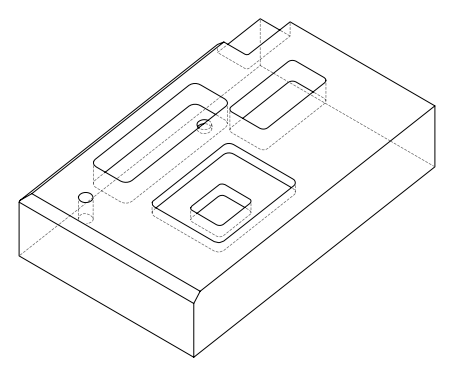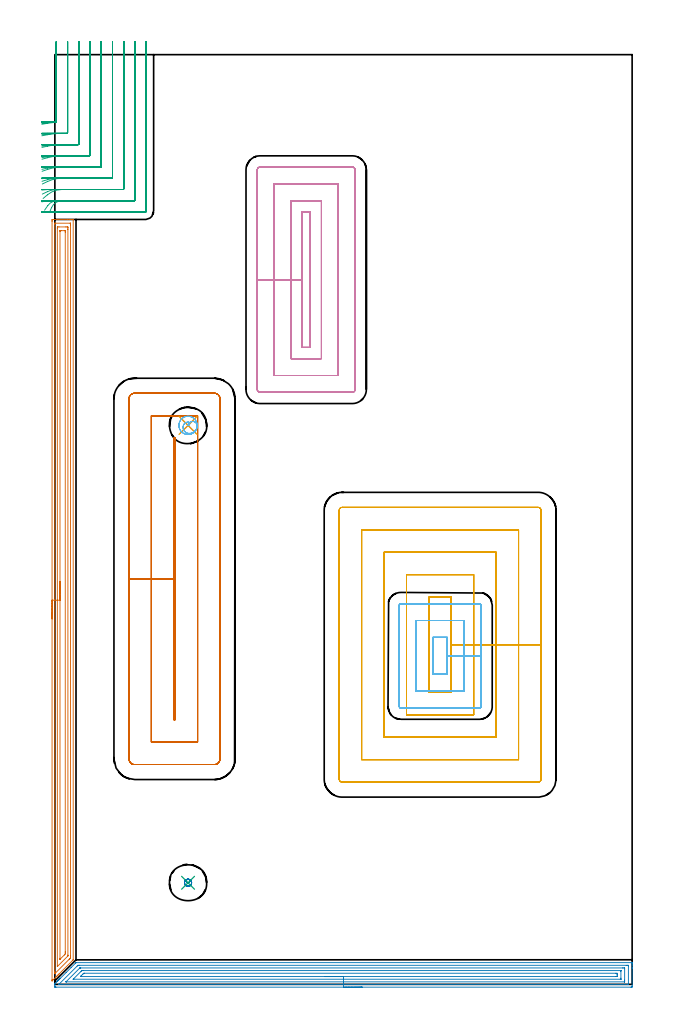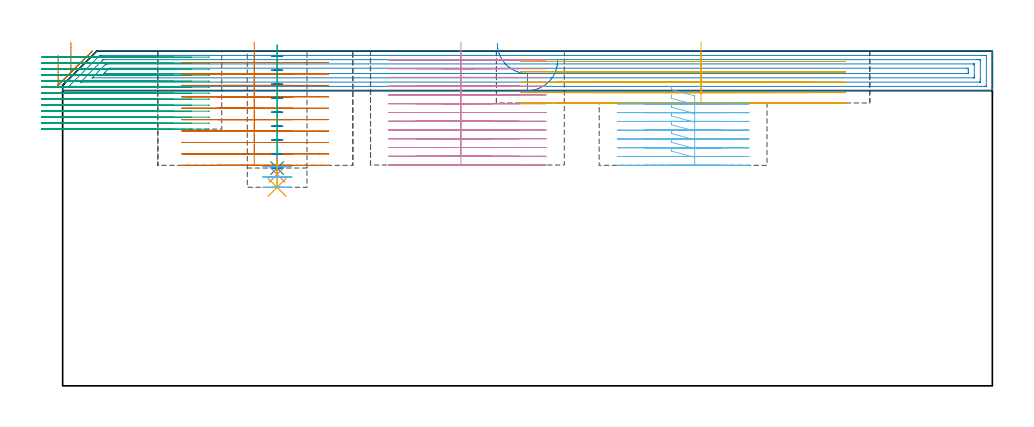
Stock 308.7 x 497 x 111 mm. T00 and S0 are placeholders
(PLAN: 12 operations, 9 tool changes, 129.6 min)
(1 AREA_MILL | FG_CHAMFER_SURFACE | UGT0205_001 | 13.14 min | 26513 mm3)
(2 AREA_MILL_1 | FG_CHAMFER_SURFACE_1 | UGT0205_001 | 12.41 min | 25873 mm3)
(3 MILL_CORNER_NOTCH_RECTANGULAR | CORNER_NOTCH_RECTANGULAR | NXT0201_009 | Follow Part, ap 2, ae 75% | 25.92 min | 119975 mm3)
(4 MILL_RECTANGULAR_POCKET | POCKET_RECTANGULAR_STRAIGHT | NXT0201_011 | Follow Part, ap 3, ae 75% | 27.13 min | 320114 mm3)
(5 MILL_RECTANGULAR_POCKET_1 | POCKET_RECTANGULAR_STRAIGHT_1 | NXT0201_012 | Follow Part, ap 4, ae 75% | 16.87 min | 345838 mm3)
(6 MILL_RECTANGULAR_POCKET_2 | POCKET_RECTANGULAR_STRAIGHT_2 | NXT0201_011 | Follow Part, ap 3, ae 75% | 7.14 min | 77352 mm3)
(7 MILL_RECTANGULAR_POCKET_3 | POCKET_RECTANGULAR_STRAIGHT_3 | NXT0201_012 | Follow Part, ap 4, ae 75% | 25.39 min | 522211 mm3)
(8 MILL_BLIND_HOLE_FROM_SOLID_MATERIAL | STEP1POCKET | NXT0201_012 | Spiral | 0.65 min | 11923 mm3)
(9 BORE_BLIND_HOLE | STEP1POCKET | UGT0332_076 | 0.16 min | 0 mm3)
(10 SPOT_DRILL | STEP1POCKET_1 | NXT0321_9005460120000 | 0.06 min | 170 mm3)
(11 DRILL_BLIND_HOLE_INTO_CENTER | STEP1POCKET_1 | NXT0301_128 | 0.05 min | 530 mm3)
(12 MILL_ROUGH_BLIND_HOLE_CONTOUR | STEP1POCKET_1 | NXT0201_013 | Spiral | 0.69 min | 1593 mm3)
(TOOL UGT0205_001 | Chamfer Mill 20 x 3 x 45 deg. | D20 FL50 Z2)
(TOOL NXT0201_009 | ENDMILL 8mm [2P460-0800-NA 1630] | D8 FL26 Z6)
(TOOL NXT0201_011 | ENDMILL 12mm [2P460-1200-NA 1630] | D12 FL38 Z6)
(TOOL NXT0201_012 | ENDMILL 16mm [2P460-1600-NA 1630] | D16 FL38 Z6)
(TOOL UGT0332_076 | 19.75 mm Rough Boring Bar | D19.75)
(TOOL NXT0321_9005460120000 | NC Spot Drill, 142deg, 12mm, Carbide, Uncoated | D12 PA142 FL30 Z2)
(TOOL NXT0301_128 | Carbide Drill 12mm [861.1-1200-036A1-GP GC34] | D12 PA150 FL37.4 Z2)
(TOOL NXT0201_013 | ENDMILL 10mm | D10 FL30 Z4)
(OP 1 AREA_MILL)
G17 G21 G94 G90
T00 M6
G54
G17 G0 G90 X-1.5 Y195.35 S1061 M3
G43 Z121.1 H0
Z109.8
G94 G1 Y195.388 Z108.928 F250.
Y195.502 Z108.064
Y195.691 Z107.212
Y195.953 Z106.38
Y196.287 Z105.574
Y196.69 Z104.8
Y197.158 Z104.064
Y197.69 Z103.372
Y198.279 Z102.729
Y198.922 Z102.14
Y199.614 Z101.608
Y200.35 Z101.14
Y201.124 Z100.737
Y201.93 Z100.403
Y202.762 Z100.141
Y203.614 Z99.952
Y204.478 Z99.838
Y205.35 Z99.8
Y407.776
X-1.499 Y408.274 Z99.801
X-1.496 Y408.665 Z99.802
X-1.493 Y408.89 Z99.805
X-1.112 Y408.894 Z100.186
X-0.497 Y408.9 Z100.8
X6.781 Z108.075
X8.183 Z109.479
X8.535 Z109.83
X9.238 Z110.538
X9.489 Z110.788
X9.647 Y408.897 Z110.939
X9.798 Y408.89 Z111.089
X9.8 Y408.721 Z111.1
Y13.152
X9.802 Y13.112 Z111.098
X9.768 Y13.07 Z111.065
X9.445 Y12.745 Z110.745
X2.531 Y5.83 Z103.828
X2.396 Y5.694 Z103.692
X2.256 Y5.555 Z103.554
X2.1 Y5.399 Z103.398
X1.958 Y5.255 Z103.253
X1.809 Y5.108 Z103.107
X1.67 Y4.969 Z102.968
X1.519 Y4.817 Z102.814
X1.362 Y4.661 Z102.66
X1.24 Y4.539 Z102.538
X1.081 Y4.378 Z102.375
X0.915 Y4.214 Z102.213
X0.642 Y3.941 Z101.94
X0.469 Y3.767 Z101.765
X-0.101 Y3.199 Z101.199
X-0.819 Y2.48 Z100.48
X-1.493 Y1.808 Z99.807
X-1.495 Y1.812 Z99.805
X-1.498 Y1.979 Z99.802
X-1.5 Y2.477 Z99.8
Y205.35
X-0.086 Z101.214
X-0.085 Y406.333 Z101.215
X-0.084 Y406.486 Z101.216
X-0.079 Y406.856 Z101.221
X-0.074 Y406.89 Z101.226
X-0.008 Y406.894 Z101.292
X0.101 Y406.898 Z101.401
X0.236 Y406.9 Z101.536
X8.129 Y406.899 Z109.429
X8.317 Y406.896 Z109.617
X8.35 Y406.893 Z109.65
X8.379 Y406.887 Z109.679
X8.38 Y406.844 Z109.68
X8.384 Y406.639 Z109.684
X8.385 Y406.486 Z109.685
X8.386 Y405.744 Z109.686
X8.385 Y15.094 Z109.685
Y14.941
X8.379 Y14.206 Z109.679
X8.371 Y14.133 Z109.671
X8.293 Y14.047 Z109.593
X7.974 Y13.725 Z109.274
X7.658 Y13.407 Z108.958
X0.252 Y6.002 Z101.552
X0.091 Y5.843 Z101.391
X0.003 Y5.759 Z101.303
X-0.07 Y5.691 Z101.23
X-0.079 Y5.843 Z101.221
X-0.082 Y6.002 Z101.218
X-0.085 Y6.477 Z101.215
X-0.086 Y6.744 Z101.214
Y205.35
X1.328 Z102.628
X1.329 Y403.998 Z102.629
X1.334 Y404.698 Z102.634
X1.335 Y404.885 Z102.635
X1.519 Y404.89 Z102.819
X2.199 Y404.899 Z103.499
X5.904 Y404.9 Z107.204
X6.585 Y404.897 Z107.885
X6.781 Y404.891 Z108.081
X6.965 Y404.883 Z108.265
X6.968 Y404.698 Z108.268
X6.97 Y404.505 Z108.27
X6.971 Y403.804 Z108.271
Y403.61
Y15.641
Y15.447
X6.968 Y15.317 Z108.268
X6.965 Y15.215 Z108.265
X6.959 Y15.17 Z108.259
X6.762 Y14.961 Z108.062
X1.449 Y9.649 Z102.749
X1.377 Y9.578 Z102.677
X1.355 Y9.564 Z102.655
X1.335 Y9.552 Z102.635
X1.332 Y9.578 Z102.632
X1.33 Y9.61 Z102.63
X1.329 Y9.772 Z102.629
X1.328 Y205.35 Z102.628
X2.743 Z104.043
Y402.556
X2.745 Y402.737 Z104.045
X2.749 Y402.88 Z104.049
X2.751 Y402.891 Z104.051
X2.759 Y402.894 Z104.059
X2.785 Y402.898 Z104.085
X2.84 Y402.899 Z104.14
X3.273 Y402.9 Z104.573
X5.037 Z106.337
X5.459 Y402.89 Z106.759
X5.551 Y402.883 Z106.851
X5.554 Y402.819 Z106.854
X5.555 Y402.753 Z106.855
X5.557 Y402.37 Z106.857
Y402.016
Y17.623
X5.555 Y17.085 Z106.855
X5.551 Y16.729 Z106.851
X5.543 Y16.203 Z106.843
X5.186 Y15.835 Z106.486
X5.106 Y15.755 Z106.406
X2.892 Y13.542 Z104.192
X2.822 Y13.474 Z104.122
X2.778 Y13.434 Z104.078
X2.753 Y13.412 Z104.053
X2.75 Y13.447 Z104.05
X2.746 Y13.535 Z104.046
X2.744 Y13.693 Z104.044
X2.743 Y205.35 Z104.043
Y206.222 Z104.081
Y207.086 Z104.195
Y207.938 Z104.383
Y208.77 Z104.646
Y209.576 Z104.98
Y210.35 Z105.382
Y211.086 Z105.851
Y211.778 Z106.382
Y212.421 Z106.972
Y213.01 Z107.615
Y213.542 Z108.307
Y214.01 Z109.043
Y214.413 Z109.816
Y214.747 Z110.622
Y215.009 Z111.454
Y215.198 Z112.306
Y215.312 Z113.171
Y215.35 Z114.043
G0 Z121.1
M5
M2
(OP 2 AREA_MILL_1)
G17 G21 G94 G90
T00 M6
G54
G17 G0 G90 X164.3 Y-1.5 S1061 M3
G43 Z121.1 H0
Z108.
G94 G1 X164.262 Z107.128 F250.
X164.148 Z106.263
X163.959 Z105.412
X163.697 Z104.58
X163.363 Z103.774
X162.96 Z103.
X162.492 Z102.264
X161.96 Z101.572
X161.371 Z100.929
X160.728 Z100.34
X160.036 Z99.808
X159.3 Z99.34
X158.526 Z98.937
X157.72 Z98.603
X156.888 Z98.341
X156.036 Z98.152
X155.172 Z98.038
X154.3 Z98.
X0.62
X0.378 Y-1.499 Z98.001
X0.173 Y-1.497 Z98.003
X0.003 Y-1.491 Z98.005
X0.001 Y-1.436 Z98.061
X0. Y-1.096 Z98.399
Y-0.415 Z99.084
Y0.27 Z99.769
Y0.295 Z99.794
X0.002 Y0.303 Z99.801
X1.067 Y1.368 Z100.866
X1.235 Y1.538 Z101.032
X1.401 Y1.702 Z101.2
X1.513 Y1.814 Z101.312
X1.674 Y1.977 Z101.472
X1.833 Y2.134 Z101.631
X1.96 Y2.261 Z101.759
X2.114 Y2.416 Z101.911
X2.264 Y2.565 Z102.063
X2.407 Y2.708 Z102.206
X2.553 Y2.855 Z102.35
X2.696 Y2.997 Z102.494
X2.854 Y3.155 Z102.652
X2.992 Y3.294 Z102.79
X5.981 Y6.282 Z105.78
X8.661 Y8.962 Z108.461
X10.895 Y11.195 Z110.695
X11.273 Y11.571 Z111.069
X11.306 Y11.594 Z111.092
X11.342 Y11.6 Z111.1
X308.427
X308.59 Y11.598 Z111.089
X308.597 Y11.446 Z110.938
X308.6 Y11.287 Z110.786
Y10.999 Z110.499
Y10.318 Z109.813
Y9.1 Z108.597
Y8.562 Z108.056
Y-0.827 Z98.67
X308.596 Y-1.096 Z98.401
X308.59 Y-1.492 Z98.005
X308.387 Y-1.496 Z98.002
X307.98 Y-1.5 Z98.
X154.3
Y-0.086 Z99.414
X2.272 Y-0.085 Z99.415
X2.147 Y-0.083 Z99.417
X2.087 Y-0.079 Z99.421
X2.082 Y-0.078 Z99.422
X2.085 Y-0.073 Z99.427
X2.168 Y0.016 Z99.516
X2.258 Y0.108 Z99.608
X2.407 Y0.257 Z99.757
X11.91 Y9.76 Z109.26
X12.235 Y10.083 Z109.583
X12.32 Y10.16 Z109.66
X12.341 Y10.179 Z109.679
X12.375 Y10.181 Z109.681
X13.129 Y10.185 Z109.685
X13.264 Y10.186 Z109.686
X305.434
X306.193 Y10.185 Z109.685
X306.33 Y10.184 Z109.684
X306.551 Y10.179 Z109.679
X306.591 Y10.172 Z109.672
X306.595 Y10.142 Z109.642
X306.597 Y10.11 Z109.61
X306.6 Y9.919 Z109.419
X306.599 Y0.127 Z99.627
X306.596 Y0.02 Z99.52
X306.591 Y-0.05 Z99.45
X306.587 Y-0.079 Z99.421
X306.058 Y-0.086 Z99.414
X154.3
Y1.328 Z100.828
X6.193 Y1.329 Z100.829
X6.015 Y1.33 Z100.83
X5.981 Y1.332 Z100.832
X5.951 Y1.335 Z100.835
X5.965 Y1.357 Z100.857
X5.981 Y1.38 Z100.88
X6.06 Y1.46 Z100.96
X6.137 Y1.538 Z101.038
X13.162 Y8.562 Z108.062
X13.337 Y8.729 Z108.229
X13.369 Y8.758 Z108.258
X13.455 Y8.765 Z108.265
X13.596 Y8.768 Z108.268
X13.81 Y8.771 Z108.271
X303.513
X304.197 Y8.767 Z108.267
X304.406 Y8.764 Z108.264
X304.59 Y8.747 Z108.247
X304.595 Y8.562 Z108.062
X304.599 Y8.373 Z107.873
X304.6 Y2.226 Z101.726
X304.596 Y1.538 Z101.038
X304.593 Y1.355 Z100.855
X304.585 Y1.335 Z100.835
X304.565 Y1.333 Z100.833
X304.513 Y1.33 Z100.83
X304.406 Y1.329 Z100.829
X154.3 Y1.328 Z100.828
Y2.743 Z102.243
X10.115
X9.939 Y2.745 Z102.245
X9.83 Y2.748 Z102.248
X9.811 Y2.75 Z102.25
X9.816 Y2.759 Z102.259
X9.843 Y2.79 Z102.29
X9.882 Y2.833 Z102.333
X9.952 Y2.903 Z102.403
X14.022 Y6.973 Z106.473
X14.386 Y7.326 Z106.826
X14.429 Y7.35 Z106.85
X14.495 Y7.353 Z106.853
X14.635 Y7.355 Z106.855
X14.916 Y7.357 Z106.857
X15.248
X302.459
X302.536 Y7.356 Z106.856
X302.57 Y7.353 Z106.853
X302.586 Y7.351 Z106.851
X302.59 Y7.336 Z106.836
X302.594 Y7.235 Z106.735
X302.6 Y6.825 Z106.325
Y3.313 Z102.813
X302.597 Y2.864 Z102.364
X302.592 Y2.758 Z102.258
X302.59 Y2.75 Z102.25
X302.579 Y2.747 Z102.247
X302.542 Y2.744 Z102.244
X302.474 Y2.743 Z102.243
X302.287
X154.3
Y4.157 Z103.657
X14.022 Y4.158 Z103.658
X13.682 Y4.172 Z103.672
X13.847 Y4.344 Z103.844
X14.022 Y4.523 Z104.023
X14.916 Y5.417 Z104.917
X15.176 Y5.672 Z105.172
X15.438 Y5.928 Z105.428
X15.795 Y5.942 Z105.442
X15.809 Y5.943 Z105.443
X299.939
X300.59 Y5.928 Z105.428
X300.599 Y5.28 Z104.78
Y5.05 Z104.55
X300.596 Y4.404 Z103.904
X300.59 Y4.172 Z103.672
X299.954 Y4.157 Z103.657
X299.939
X154.3
X153.428 Z103.695
X152.564 Z103.809
X151.712 Z103.998
X150.88 Z104.26
X150.074 Z104.594
X149.3 Z104.997
X148.564 Z105.465
X147.872 Z105.996
X147.229 Z106.586
X146.64 Z107.229
X146.108 Z107.921
X145.64 Z108.657
X145.237 Z109.431
X144.903 Z110.237
X144.641 Z111.069
X144.452 Z111.92
X144.338 Z112.785
X144.3 Z113.657
G0 Z121.1
M5
M2
(OP 3 MILL_CORNER_NOTCH_RECTANGULAR)
G17 G21 G94 G90
T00 M6
G54
G17 G0 G90 X-6.96 Y459.782 S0 M3
G43 Z121.1 H1
Z109.108
G94 G1 X-4. Y460.268 F250.
G2 X0.432 Y460.784 R48. F500.
G3 X0.8 Y461.178 R0.4
G1 Y501.
Y504. F250.
G0 Z121.1
X-6.948 Y453.621
Z109.108
G1 X-4. Y454.176
G2 X3.766 Y454.9 R42. F500.
G1 X6.404
G3 X6.8 Y455.296 R0.4
G1 Y501.
Y504. F250.
G0 Z121.1
X-6.929 Y447.405
Z109.108
G1 X-4. Y448.052
G2 X3.766 Y448.9 R36. F500.
G1 X12.404
G3 X12.8 Y449.296 R0.4
G1 Y501.
Y504. F250.
G0 Z121.1
X-6.898 Y441.101
Z109.108
G1 X-4. Y441.877
G2 X3.766 Y442.9 R30. F500.
G1 X18.404
G3 X18.8 Y443.296 R0.4
G1 Y501.
Y504. F250.
G0 Z121.1
X-6.839 Y434.638
Z109.108
G1 X-4. Y435.609
G2 X3.766 Y436.9 R24. F500.
G1 X24.404
G3 X24.8 Y437.296 R0.4
G1 Y501.
Y504. F250.
G0 Z121.1
X-6.706 Y427.844
Z109.108
G1 X-4. Y429.138
G2 X3.766 Y430.9 R18. F500.
G1 X30.404
G3 X30.8 Y431.296 R0.4
G1 Y501.
Y504. F250.
G0 Z121.1
X-6.287 Y420.107
Z109.108
G1 X-4. Y422.048
G2 X3.766 Y424.9 R12. F500.
G1 X36.403
G3 X36.8 Y425.297 R0.4
G1 Y501.
Y504. F250.
G0 Z121.1
X-2.933 Y412.545
Z109.108
G1 X-1.735 Y415.296
G2 X3.766 Y418.9 R6. F500.
G1 X42.403
G3 X42.8 Y419.297 R0.4
G1 Y501.
Y504. F250.
G0 Z121.1
X0.766 Y412.9
Z109.108
G1 X3.766
X48.403 F500.
G3 X48.8 Y413.297 R0.4
G1 Y501.
Y504. F250.
G0 Z121.1
X-6.983 Y460.301
Z107.115
G1 X-4. Y460.623
G2 X0.411 Y460.894 R48. F500.
G3 X0.8 Y461.29 R0.4
G1 Y501.
Y504. F250.
G0 Z121.1
X-6.977 Y454.215
Z107.115
G1 X-4. Y454.583
G2 X1.151 Y454.9 R42. F500.
G1 X6.404
G3 X6.8 Y455.296 R0.4
G1 Y501.
Y504. F250.
G0 Z121.1
X-6.969 Y448.1
Z107.115
G1 X-4. Y448.53
G2 X1.151 Y448.9 R36. F500.
G1 X12.404
G3 X12.8 Y449.296 R0.4
G1 Y501.
Y504. F250.
G0 Z121.1
X-6.955 Y441.939
Z107.115
G1 X-4. Y442.455
G2 X1.151 Y442.9 R30. F500.
G1 X18.404
G3 X18.8 Y443.296 R0.4
G1 Y501.
Y504. F250.
G0 Z121.1
X-6.93 Y435.697
Z107.115
G1 X-4. Y436.341
G2 X1.151 Y436.9 R24. F500.
G1 X24.404
G3 X24.8 Y437.296 R0.4
G1 Y501.
Y504. F250.
G0 Z121.1
X-6.875 Y429.289
Z107.115
G1 X-4. Y430.147
G2 X1.151 Y430.9 R18. F500.
G1 X30.404
G3 X30.8 Y431.296 R0.4
G1 Y501.
Y504. F250.
G0 Z121.1
X-6.71 Y422.451
Z107.115
G1 X-4. Y423.738
G2 X1.151 Y424.9 R12. F500.
G1 X36.403
G3 X36.8 Y425.297 R0.4
G1 Y501.
Y504. F250.
G0 Z121.1
X-5.491 Y413.841
Z107.115
G1 X-3.786 Y416.31
G2 X1.151 Y418.9 R6. F500.
G1 X42.403
G3 X42.8 Y419.297 R0.4
G1 Y501.
Y504. F250.
G0 Z121.1
X-1.849 Y412.9
Z107.115
G1 X1.151
X48.403 F500.
G3 X48.8 Y413.297 R0.4
G1 Y501.
Y504. F250.
G0 Z121.1
X-6.999 Y460.826
Z105.123
G1 X-4. Y460.889
G2 X-2.991 Y460.9 R48. F500.
G1 X0.404
G3 X0.8 Y461.296 R0.4
G1 Y501.
Y504. F250.
G0 Z121.1
X-6.999 Y454.816
Z105.123
G1 X-4. Y454.888
G2 X-2.991 Y454.9 R42. F500.
G1 X6.404
G3 X6.8 Y455.296 R0.4
G1 Y501.
Y504. F250.
G0 Z121.1
X-6.999 Y448.802
Z105.123
G1 X-4. Y448.886
G2 X-2.991 Y448.9 R36. F500.
G1 X12.404
G3 X12.8 Y449.296 R0.4
G1 Y501.
Y504. F250.
G0 Z121.1
X-6.998 Y442.782
Z105.123
G1 X-4. Y442.883
G2 X-2.991 Y442.9 R30. F500.
G1 X18.404
G3 X18.8 Y443.296 R0.4
G1 Y501.
Y504. F250.
G0 Z121.1
X-6.997 Y436.753
Z105.123
G1 X-4. Y436.879
G2 X-2.991 Y436.9 R24. F500.
G1 X24.404
G3 X24.8 Y437.296 R0.4
G1 Y501.
Y504. F250.
G0 Z121.1
X-6.995 Y430.704
Z105.123
G1 X-4. Y430.872
G2 X-2.991 Y430.9 R18. F500.
G1 X30.404
G3 X30.8 Y431.296 R0.4
G1 Y501.
Y504. F250.
G0 Z121.1
X-6.989 Y424.605
Z105.123
G1 X-4. Y424.858
G2 X-2.991 Y424.9 R12. F500.
G1 X36.403
G3 X36.8 Y425.297 R0.4
G1 Y501.
Y504. F250.
G0 Z121.1
X-6.957 Y418.31
Z105.123
G1 X-4. Y418.815
G2 X-2.991 Y418.9 R6. F500.
G1 X42.403
G3 X42.8 Y419.297 R0.4
G1 Y501.
Y504. F250.
G0 Z121.1
X-5.991 Y412.9
Z105.123
G1 X-2.991
X48.403 F500.
G3 X48.8 Y413.297 R0.4
G1 Y501.
Y504. F250.
G0 Z121.1
X-7. Y460.897
Z103.131
G1 X-4. Y460.9
X-3.958 F500.
X0.404
G3 X0.8 Y461.296 R0.4
G1 Y501.
Y504. F250.
G0 Z121.1
X-7. Y454.897
Z103.131
G1 X-4. Y454.9
X-3.958 F500.
X6.404
G3 X6.8 Y455.296 R0.4
G1 Y501.
Y504. F250.
G0 Z121.1
X-7. Y448.896
Z103.131
G1 X-4. Y448.9
X-3.958 F500.
X12.404
G3 X12.8 Y449.296 R0.4
G1 Y501.
Y504. F250.
G0 Z121.1
X-7. Y442.896
Z103.131
G1 X-4. Y442.9
X-3.958 F500.
X18.404
G3 X18.8 Y443.296 R0.4
G1 Y501.
Y504. F250.
G0 Z121.1
X-7. Y436.895
Z103.131
G1 X-4. Y436.9
X-3.958 F500.
X24.404
G3 X24.8 Y437.296 R0.4
G1 Y501.
Y504. F250.
G0 Z121.1
X-7. Y430.893
Z103.131
G1 X-4. Y430.9
X-3.958 F500.
X30.404
G3 X30.8 Y431.296 R0.4
G1 Y501.
Y504. F250.
G0 Z121.1
X-7. Y424.889
Z103.131
G1 X-4. Y424.9
X-3.958 F500.
X36.403
G3 X36.8 Y425.297 R0.4
G1 Y501.
Y504. F250.
G0 Z121.1
X-7. Y418.879
Z103.131
G1 X-4. Y418.9
X-3.958 F500.
X42.403
G3 X42.8 Y419.297 R0.4
G1 Y501.
Y504. F250.
G0 Z121.1
X-6.958 Y412.9
Z103.131
G1 X-3.958
X48.403 F500.
G3 X48.8 Y413.297 R0.4
G1 Y501.
Y504. F250.
G0 Z121.1
X-7. Y460.9
Z101.138
G1 X-4.
X0.404 F500.
G3 X0.8 Y461.296 R0.4
G1 Y501.
Y504. F250.
G0 Z121.1
X-7. Y454.9
Z101.138
G1 X-4.
X6.404 F500.
G3 X6.8 Y455.296 R0.4
G1 Y501.
Y504. F250.
G0 Z121.1
X-7. Y448.9
Z101.138
G1 X-4.
X12.404 F500.
G3 X12.8 Y449.296 R0.4
G1 Y501.
Y504. F250.
G0 Z121.1
X-7. Y442.9
Z101.138
G1 X-4.
X18.404 F500.
G3 X18.8 Y443.296 R0.4
G1 Y501.
Y504. F250.
G0 Z121.1
X-7. Y436.9
Z101.138
G1 X-4.
X24.404 F500.
G3 X24.8 Y437.296 R0.4
G1 Y501.
Y504. F250.
G0 Z121.1
X-7. Y430.9
Z101.138
G1 X-4.
X30.404 F500.
G3 X30.8 Y431.296 R0.4
G1 Y501.
Y504. F250.
G0 Z121.1
X-7. Y424.9
Z101.138
G1 X-4.
X36.403 F500.
G3 X36.8 Y425.297 R0.4
G1 Y501.
Y504. F250.
G0 Z121.1
X-7. Y418.9
Z101.138
G1 X-4.
X42.403 F500.
G3 X42.8 Y419.297 R0.4
G1 Y501.
Y504. F250.
G0 Z121.1
X-7. Y412.9
Z101.138
G1 X-4.
X48.403 F500.
G3 X48.8 Y413.297 R0.4
G1 Y501.
Y504. F250.
G0 Z121.1
X-7. Y460.9
Z99.146
G1 X-4.
X0.404 F500.
G3 X0.8 Y461.296 R0.4
G1 Y501.
Y504. F250.
G0 Z121.1
X-7. Y454.9
Z99.146
G1 X-4.
X6.404 F500.
G3 X6.8 Y455.296 R0.4
G1 Y501.
Y504. F250.
G0 Z121.1
X-7. Y448.9
Z99.146
G1 X-4.
X12.404 F500.
G3 X12.8 Y449.296 R0.4
G1 Y501.
Y504. F250.
G0 Z121.1
X-7. Y442.9
Z99.146
G1 X-4.
X18.404 F500.
G3 X18.8 Y443.296 R0.4
G1 Y501.
Y504. F250.
G0 Z121.1
X-7. Y436.9
Z99.146
G1 X-4.
X24.404 F500.
G3 X24.8 Y437.296 R0.4
G1 Y501.
Y504. F250.
G0 Z121.1
X-7. Y430.9
Z99.146
G1 X-4.
X30.404 F500.
G3 X30.8 Y431.296 R0.4
G1 Y501.
Y504. F250.
G0 Z121.1
X-7. Y424.9
Z99.146
G1 X-4.
X36.403 F500.
G3 X36.8 Y425.297 R0.4
G1 Y501.
Y504. F250.
G0 Z121.1
X-7. Y418.9
Z99.146
G1 X-4.
X42.403 F500.
G3 X42.8 Y419.297 R0.4
G1 Y501.
Y504. F250.
G0 Z121.1
X-7. Y412.9
Z99.146
G1 X-4.
X48.403 F500.
G3 X48.8 Y413.297 R0.4
G1 Y501.
Y504. F250.
G0 Z121.1
X-7. Y460.9
Z97.154
G1 X-4.
X0.404 F500.
G3 X0.8 Y461.296 R0.4
G1 Y501.
Y504. F250.
G0 Z121.1
X-7. Y454.9
Z97.154
G1 X-4.
X6.404 F500.
G3 X6.8 Y455.296 R0.4
G1 Y501.
Y504. F250.
G0 Z121.1
X-7. Y448.9
Z97.154
G1 X-4.
X12.404 F500.
G3 X12.8 Y449.296 R0.4
G1 Y501.
Y504. F250.
G0 Z121.1
X-7. Y442.9
Z97.154
G1 X-4.
X18.404 F500.
G3 X18.8 Y443.296 R0.4
G1 Y501.
Y504. F250.
G0 Z121.1
X-7. Y436.9
Z97.154
G1 X-4.
X24.404 F500.
G3 X24.8 Y437.296 R0.4
G1 Y501.
Y504. F250.
G0 Z121.1
X-7. Y430.9
Z97.154
G1 X-4.
X30.404 F500.
G3 X30.8 Y431.296 R0.4
G1 Y501.
Y504. F250.
G0 Z121.1
X-7. Y424.9
Z97.154
G1 X-4.
X36.403 F500.
G3 X36.8 Y425.297 R0.4
G1 Y501.
Y504. F250.
G0 Z121.1
X-7. Y418.9
Z97.154
G1 X-4.
X42.403 F500.
G3 X42.8 Y419.297 R0.4
G1 Y501.
Y504. F250.
G0 Z121.1
X-7. Y412.9
Z97.154
G1 X-4.
X48.403 F500.
G3 X48.8 Y413.297 R0.4
G1 Y501.
Y504. F250.
G0 Z121.1
X-7. Y460.9
Z95.162
G1 X-4.
X0.404 F500.
G3 X0.8 Y461.296 R0.4
G1 Y501.
Y504. F250.
G0 Z121.1
X-7. Y454.9
Z95.162
G1 X-4.
X6.404 F500.
G3 X6.8 Y455.296 R0.4
G1 Y501.
Y504. F250.
G0 Z121.1
X-7. Y448.9
Z95.162
G1 X-4.
X12.404 F500.
G3 X12.8 Y449.296 R0.4
G1 Y501.
Y504. F250.
G0 Z121.1
X-7. Y442.9
Z95.162
G1 X-4.
X18.404 F500.
G3 X18.8 Y443.296 R0.4
G1 Y501.
Y504. F250.
G0 Z121.1
X-7. Y436.9
Z95.162
G1 X-4.
X24.404 F500.
G3 X24.8 Y437.296 R0.4
G1 Y501.
Y504. F250.
G0 Z121.1
X-7. Y430.9
Z95.162
G1 X-4.
X30.404 F500.
G3 X30.8 Y431.296 R0.4
G1 Y501.
Y504. F250.
G0 Z121.1
X-7. Y424.9
Z95.162
G1 X-4.
X36.403 F500.
G3 X36.8 Y425.297 R0.4
G1 Y501.
Y504. F250.
G0 Z121.1
X-7. Y418.9
Z95.162
G1 X-4.
X42.403 F500.
G3 X42.8 Y419.297 R0.4
G1 Y501.
Y504. F250.
G0 Z121.1
X-7. Y412.9
Z95.162
G1 X-4.
X48.403 F500.
G3 X48.8 Y413.297 R0.4
G1 Y501.
Y504. F250.
G0 Z121.1
X-7. Y460.9
Z93.169
G1 X-4.
X0.404 F500.
G3 X0.8 Y461.296 R0.4
G1 Y501.
Y504. F250.
G0 Z121.1
X-7. Y454.9
Z93.169
G1 X-4.
X6.404 F500.
G3 X6.8 Y455.296 R0.4
G1 Y501.
Y504. F250.
G0 Z121.1
X-7. Y448.9
Z93.169
G1 X-4.
X12.404 F500.
G3 X12.8 Y449.296 R0.4
G1 Y501.
Y504. F250.
G0 Z121.1
X-7. Y442.9
Z93.169
G1 X-4.
X18.404 F500.
G3 X18.8 Y443.296 R0.4
G1 Y501.
Y504. F250.
G0 Z121.1
X-7. Y436.9
Z93.169
G1 X-4.
X24.404 F500.
G3 X24.8 Y437.296 R0.4
G1 Y501.
Y504. F250.
G0 Z121.1
X-7. Y430.9
Z93.169
G1 X-4.
X30.404 F500.
G3 X30.8 Y431.296 R0.4
G1 Y501.
Y504. F250.
G0 Z121.1
X-7. Y424.9
Z93.169
G1 X-4.
X36.403 F500.
G3 X36.8 Y425.297 R0.4
G1 Y501.
Y504. F250.
G0 Z121.1
X-7. Y418.9
Z93.169
G1 X-4.
X42.403 F500.
G3 X42.8 Y419.297 R0.4
G1 Y501.
Y504. F250.
G0 Z121.1
X-7. Y412.9
Z93.169
G1 X-4.
X48.403 F500.
G3 X48.8 Y413.297 R0.4
G1 Y501.
Y504. F250.
G0 Z121.1
X-7. Y460.9
Z91.177
G1 X-4.
X0.404 F500.
G3 X0.8 Y461.296 R0.4
G1 Y501.
Y504. F250.
G0 Z121.1
X-7. Y454.9
Z91.177
G1 X-4.
X6.404 F500.
G3 X6.8 Y455.296 R0.4
G1 Y501.
Y504. F250.
G0 Z121.1
X-7. Y448.9
Z91.177
G1 X-4.
X12.404 F500.
G3 X12.8 Y449.296 R0.4
G1 Y501.
Y504. F250.
G0 Z121.1
X-7. Y442.9
Z91.177
G1 X-4.
X18.404 F500.
G3 X18.8 Y443.296 R0.4
G1 Y501.
Y504. F250.
G0 Z121.1
X-7. Y436.9
Z91.177
G1 X-4.
X24.404 F500.
G3 X24.8 Y437.296 R0.4
G1 Y501.
Y504. F250.
G0 Z121.1
X-7. Y430.9
Z91.177
G1 X-4.
X30.404 F500.
G3 X30.8 Y431.296 R0.4
G1 Y501.
Y504. F250.
G0 Z121.1
X-7. Y424.9
Z91.177
G1 X-4.
X36.403 F500.
G3 X36.8 Y425.297 R0.4
G1 Y501.
Y504. F250.
G0 Z121.1
X-7. Y418.9
Z91.177
G1 X-4.
X42.403 F500.
G3 X42.8 Y419.297 R0.4
G1 Y501.
Y504. F250.
G0 Z121.1
X-7. Y412.9
Z91.177
G1 X-4.
X48.403 F500.
G3 X48.8 Y413.297 R0.4
G1 Y501.
Y504. F250.
G0 Z121.1
X-7. Y460.9
Z89.185
G1 X-4.
X0.404 F500.
G3 X0.8 Y461.296 R0.4
G1 Y501.
Y504. F250.
G0 Z121.1
X-7. Y454.9
Z89.185
G1 X-4.
X6.404 F500.
G3 X6.8 Y455.296 R0.4
G1 Y501.
Y504. F250.
G0 Z121.1
X-7. Y448.9
Z89.185
G1 X-4.
X12.404 F500.
G3 X12.8 Y449.296 R0.4
G1 Y501.
Y504. F250.
G0 Z121.1
X-7. Y442.9
Z89.185
G1 X-4.
X18.404 F500.
G3 X18.8 Y443.296 R0.4
G1 Y501.
Y504. F250.
G0 Z121.1
X-7. Y436.9
Z89.185
G1 X-4.
X24.404 F500.
G3 X24.8 Y437.296 R0.4
G1 Y501.
Y504. F250.
G0 Z121.1
X-7. Y430.9
Z89.185
G1 X-4.
X30.404 F500.
G3 X30.8 Y431.296 R0.4
G1 Y501.
Y504. F250.
G0 Z121.1
X-7. Y424.9
Z89.185
G1 X-4.
X36.403 F500.
G3 X36.8 Y425.297 R0.4
G1 Y501.
Y504. F250.
G0 Z121.1
X-7. Y418.9
Z89.185
G1 X-4.
X42.403 F500.
G3 X42.8 Y419.297 R0.4
G1 Y501.
Y504. F250.
G0 Z121.1
X-7. Y412.9
Z89.185
G1 X-4.
X48.403 F500.
G3 X48.8 Y413.297 R0.4
G1 Y501.
Y504. F250.
G0 Z121.1
X-7. Y460.9
Z87.192
G1 X-4.
X0.404 F500.
G3 X0.8 Y461.296 R0.4
G1 Y501.
Y504. F250.
G0 Z121.1
X-7. Y454.9
Z87.192
G1 X-4.
X6.404 F500.
G3 X6.8 Y455.296 R0.4
G1 Y501.
Y504. F250.
G0 Z121.1
X-7. Y448.9
Z87.192
G1 X-4.
X12.404 F500.
G3 X12.8 Y449.296 R0.4
G1 Y501.
Y504. F250.
G0 Z121.1
X-7. Y442.9
Z87.192
G1 X-4.
X18.404 F500.
G3 X18.8 Y443.296 R0.4
G1 Y501.
Y504. F250.
G0 Z121.1
X-7. Y436.9
Z87.192
G1 X-4.
X24.404 F500.
G3 X24.8 Y437.296 R0.4
G1 Y501.
Y504. F250.
G0 Z121.1
X-7. Y430.9
Z87.192
G1 X-4.
X30.404 F500.
G3 X30.8 Y431.296 R0.4
G1 Y501.
Y504. F250.
G0 Z121.1
X-7. Y424.9
Z87.192
G1 X-4.
X36.403 F500.
G3 X36.8 Y425.297 R0.4
G1 Y501.
Y504. F250.
G0 Z121.1
X-7. Y418.9
Z87.192
G1 X-4.
X42.403 F500.
G3 X42.8 Y419.297 R0.4
G1 Y501.
Y504. F250.
G0 Z121.1
X-7. Y412.9
Z87.192
G1 X-4.
X48.403 F500.
G3 X48.8 Y413.297 R0.4
G1 Y501.
Y504. F250.
G0 Z121.1
X-7. Y460.9
Z85.2
G1 X-4.
X0.404 F500.
G3 X0.8 Y461.296 R0.4
G1 Y501.
Y504. F250.
G0 Z121.1
X-7. Y454.9
Z85.2
G1 X-4.
X6.404 F500.
G3 X6.8 Y455.296 R0.4
G1 Y501.
Y504. F250.
G0 Z121.1
X-7. Y448.9
Z85.2
G1 X-4.
X12.404 F500.
G3 X12.8 Y449.296 R0.4
G1 Y501.
Y504. F250.
G0 Z121.1
X-7. Y442.9
Z85.2
G1 X-4.
X18.404 F500.
G3 X18.8 Y443.296 R0.4
G1 Y501.
Y504. F250.
G0 Z121.1
X-7. Y436.9
Z85.2
G1 X-4.
X24.404 F500.
G3 X24.8 Y437.296 R0.4
G1 Y501.
Y504. F250.
G0 Z121.1
X-7. Y430.9
Z85.2
G1 X-4.
X30.404 F500.
G3 X30.8 Y431.296 R0.4
G1 Y501.
Y504. F250.
G0 Z121.1
X-7. Y424.9
Z85.2
G1 X-4.
X36.403 F500.
G3 X36.8 Y425.297 R0.4
G1 Y501.
Y504. F250.
G0 Z121.1
X-7. Y418.9
Z85.2
G1 X-4.
X42.403 F500.
G3 X42.8 Y419.297 R0.4
G1 Y501.
Y504. F250.
G0 Z121.1
X-7. Y412.9
Z85.2
G1 X-4.
X48.403 F500.
G3 X48.8 Y413.297 R0.4
G1 Y501.
Y504. F250.
G0 Z121.1
M5
M2
(OP 4 MILL_RECTANGULAR_POCKET)
G17 G21 G94 G90
T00 M6
G54
G17 G0 G90 X132.2 Y398.748 S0 M3
G43 Z121.1 H1
Z114.1
G94 G1 Y376.7 Z108.192 F250.
Y340.5 F500.
X136.5
Y412.9
X132.2
Y376.7
X126.2
Y334.5
X142.5
Y418.9
X126.2
Y376.7
X117.2
Y325.5
X151.5
Y427.9
X117.2
Y376.7
X108.2
Y318.
G3 X109.7 Y316.5 R1.5
G1 X159.
G3 X160.5 Y318. R1.5
G1 Y435.4
G3 X159. Y436.9 R1.5
G1 X109.7
G3 X108.2 Y435.4 R1.5
G1 Y376.7
Y375.7
G0 X132.2 Y398.748 Z111.192
G1 Y376.7 Z105.285 F250.
Y340.5 F500.
X136.5
Y412.9
X132.2
Y376.7
X126.2
Y334.5
X142.5
Y418.9
X126.2
Y376.7
X117.2
Y325.5
X151.5
Y427.9
X117.2
Y376.7
X108.2
Y318.
G3 X109.7 Y316.5 R1.5
G1 X159.
G3 X160.5 Y318. R1.5
G1 Y435.4
G3 X159. Y436.9 R1.5
G1 X109.7
G3 X108.2 Y435.4 R1.5
G1 Y376.7
Y375.7
G0 X132.2 Y398.748 Z108.285
G1 Y376.7 Z102.377 F250.
Y340.5 F500.
X136.5
Y412.9
X132.2
Y376.7
X126.2
Y334.5
X142.5
Y418.9
X126.2
Y376.7
X117.2
Y325.5
X151.5
Y427.9
X117.2
Y376.7
X108.2
Y318.
G3 X109.7 Y316.5 R1.5
G1 X159.
G3 X160.5 Y318. R1.5
G1 Y435.4
G3 X159. Y436.9 R1.5
G1 X109.7
G3 X108.2 Y435.4 R1.5
G1 Y376.7
Y375.7
G0 X132.2 Y398.748 Z105.377
G1 Y376.7 Z99.469 F250.
Y340.5 F500.
X136.5
Y412.9
X132.2
Y376.7
X126.2
Y334.5
X142.5
Y418.9
X126.2
Y376.7
X117.2
Y325.5
X151.5
Y427.9
X117.2
Y376.7
X108.2
Y318.
G3 X109.7 Y316.5 R1.5
G1 X159.
G3 X160.5 Y318. R1.5
G1 Y435.4
G3 X159. Y436.9 R1.5
G1 X109.7
G3 X108.2 Y435.4 R1.5
G1 Y376.7
Y375.7
G0 X132.2 Y398.748 Z102.469
G1 Y376.7 Z96.561 F250.
Y340.5 F500.
X136.5
Y412.9
X132.2
Y376.7
X126.2
Y334.5
X142.5
Y418.9
X126.2
Y376.7
X117.2
Y325.5
X151.5
Y427.9
X117.2
Y376.7
X108.2
Y318.
G3 X109.7 Y316.5 R1.5
G1 X159.
G3 X160.5 Y318. R1.5
G1 Y435.4
G3 X159. Y436.9 R1.5
G1 X109.7
G3 X108.2 Y435.4 R1.5
G1 Y376.7
Y375.7
G0 X132.2 Y398.748 Z99.561
G1 Y376.7 Z93.654 F250.
Y340.5 F500.
X136.5
Y412.9
X132.2
Y376.7
X126.2
Y334.5
X142.5
Y418.9
X126.2
Y376.7
X117.2
Y325.5
X151.5
Y427.9
X117.2
Y376.7
X108.2
Y318.
G3 X109.7 Y316.5 R1.5
G1 X159.
G3 X160.5 Y318. R1.5
G1 Y435.4
G3 X159. Y436.9 R1.5
G1 X109.7
G3 X108.2 Y435.4 R1.5
G1 Y376.7
Y375.7
G0 X132.2 Y398.748 Z96.654
G1 Y376.7 Z90.746 F250.
Y340.5 F500.
X136.5
Y412.9
X132.2
Y376.7
X126.2
Y334.5
X142.5
Y418.9
X126.2
Y376.7
X117.2
Y325.5
X151.5
Y427.9
X117.2
Y376.7
X108.2
Y318.
G3 X109.7 Y316.5 R1.5
G1 X159.
G3 X160.5 Y318. R1.5
G1 Y435.4
G3 X159. Y436.9 R1.5
G1 X109.7
G3 X108.2 Y435.4 R1.5
G1 Y376.7
Y375.7
G0 X132.2 Y398.748 Z93.746
G1 Y376.7 Z87.838 F250.
Y340.5 F500.
X136.5
Y412.9
X132.2
Y376.7
X126.2
Y334.5
X142.5
Y418.9
X126.2
Y376.7
X117.2
Y325.5
X151.5
Y427.9
X117.2
Y376.7
X108.2
Y318.
G3 X109.7 Y316.5 R1.5
G1 X159.
G3 X160.5 Y318. R1.5
G1 Y435.4
G3 X159. Y436.9 R1.5
G1 X109.7
G3 X108.2 Y435.4 R1.5
G1 Y376.7
Y375.7
G0 X132.2 Y398.748 Z90.838
G1 Y376.7 Z84.931 F250.
Y340.5 F500.
X136.5
Y412.9
X132.2
Y376.7
X126.2
Y334.5
X142.5
Y418.9
X126.2
Y376.7
X117.2
Y325.5
X151.5
Y427.9
X117.2
Y376.7
X108.2
Y318.
G3 X109.7 Y316.5 R1.5
G1 X159.
G3 X160.5 Y318. R1.5
G1 Y435.4
G3 X159. Y436.9 R1.5
G1 X109.7
G3 X108.2 Y435.4 R1.5
G1 Y376.7
Y375.7
G0 X132.2 Y398.748 Z87.931
G1 Y376.7 Z82.023 F250.
Y340.5 F500.
X136.5
Y412.9
X132.2
Y376.7
X126.2
Y334.5
X142.5
Y418.9
X126.2
Y376.7
X117.2
Y325.5
X151.5
Y427.9
X117.2
Y376.7
X108.2
Y318.
G3 X109.7 Y316.5 R1.5
G1 X159.
G3 X160.5 Y318. R1.5
G1 Y435.4
G3 X159. Y436.9 R1.5
G1 X109.7
G3 X108.2 Y435.4 R1.5
G1 Y376.7
Y375.7
G0 X132.2 Y398.748 Z85.023
G1 Y376.7 Z79.115 F250.
Y340.5 F500.
X136.5
Y412.9
X132.2
Y376.7
X126.2
Y334.5
X142.5
Y418.9
X126.2
Y376.7
X117.2
Y325.5
X151.5
Y427.9
X117.2
Y376.7
X108.2
Y318.
G3 X109.7 Y316.5 R1.5
G1 X159.
G3 X160.5 Y318. R1.5
G1 Y435.4
G3 X159. Y436.9 R1.5
G1 X109.7
G3 X108.2 Y435.4 R1.5
G1 Y376.7
Y375.7
G0 X132.2 Y398.748 Z82.115
G1 Y376.7 Z76.208 F250.
Y340.5 F500.
X136.5
Y412.9
X132.2
Y376.7
X126.2
Y334.5
X142.5
Y418.9
X126.2
Y376.7
X117.2
Y325.5
X151.5
Y427.9
X117.2
Y376.7
X108.2
Y318.
G3 X109.7 Y316.5 R1.5
G1 X159.
G3 X160.5 Y318. R1.5
G1 Y435.4
G3 X159. Y436.9 R1.5
G1 X109.7
G3 X108.2 Y435.4 R1.5
G1 Y376.7
Y375.7
G0 X132.2 Y398.748 Z79.208
G1 Y376.7 Z73.3 F250.
Y340.5 F500.
X136.5
Y412.9
X132.2
Y376.7
X126.2
Y334.5
X142.5
Y418.9
X126.2
Y376.7
X117.2
Y325.5
X151.5
Y427.9
X117.2
Y376.7
X108.2
Y318.
G3 X109.7 Y316.5 R1.5
G1 X159.
G3 X160.5 Y318. R1.5
G1 Y435.4
G3 X159. Y436.9 R1.5
G1 X109.7
G3 X108.2 Y435.4 R1.5
G1 Y376.7
Y375.7
G0 Z121.1
M5
M2
(OP 5 MILL_RECTANGULAR_POCKET_1)
G17 G21 G94 G90
T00 M6
G54
G17 G0 G90 X211.9 Y157.516 S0 M3
G43 Z121.1 H1
Z114.1
G94 G1 Y181.55 Z107.66 F250.
Y207. F500.
X200.
Y156.1
X211.9
Y181.55
X223.9
Y219.
X188.
Y144.1
X223.9
Y181.55
X235.9
Y231.
X176.
Y132.1
X235.9
Y181.55
X247.9
Y243.
X164.
Y120.1
X247.9
Y181.55
X259.9
Y253.4
G3 X258.3 Y255. R1.6
G1 X153.6
G3 X152. Y253.4 R1.6
G1 Y109.7
G3 X153.6 Y108.1 R1.6
G1 X258.3
G3 X259.9 Y109.7 R1.6
G1 Y181.55
Y182.55
G0 X211.9 Y157.516 Z110.66
G1 Y181.55 Z104.22 F250.
Y207. F500.
X200.
Y156.1
X211.9
Y181.55
X223.9
Y219.
X188.
Y144.1
X223.9
Y181.55
X235.9
Y231.
X176.
Y132.1
X235.9
Y181.55
X247.9
Y243.
X164.
Y120.1
X247.9
Y181.55
X259.9
Y253.4
G3 X258.3 Y255. R1.6
G1 X153.6
G3 X152. Y253.4 R1.6
G1 Y109.7
G3 X153.6 Y108.1 R1.6
G1 X258.3
G3 X259.9 Y109.7 R1.6
G1 Y181.55
Y182.55
G0 X211.9 Y157.516 Z107.22
G1 Y181.55 Z100.78 F250.
Y207. F500.
X200.
Y156.1
X211.9
Y181.55
X223.9
Y219.
X188.
Y144.1
X223.9
Y181.55
X235.9
Y231.
X176.
Y132.1
X235.9
Y181.55
X247.9
Y243.
X164.
Y120.1
X247.9
Y181.55
X259.9
Y253.4
G3 X258.3 Y255. R1.6
G1 X153.6
G3 X152. Y253.4 R1.6
G1 Y109.7
G3 X153.6 Y108.1 R1.6
G1 X258.3
G3 X259.9 Y109.7 R1.6
G1 Y181.55
Y182.55
G0 X211.9 Y157.516 Z103.78
G1 Y181.55 Z97.34 F250.
Y207. F500.
X200.
Y156.1
X211.9
Y181.55
X223.9
Y219.
X188.
Y144.1
X223.9
Y181.55
X235.9
Y231.
X176.
Y132.1
X235.9
Y181.55
X247.9
Y243.
X164.
Y120.1
X247.9
Y181.55
X259.9
Y253.4
G3 X258.3 Y255. R1.6
G1 X153.6
G3 X152. Y253.4 R1.6
G1 Y109.7
G3 X153.6 Y108.1 R1.6
G1 X258.3
G3 X259.9 Y109.7 R1.6
G1 Y181.55
Y182.55
G0 X211.9 Y157.516 Z100.34
G1 Y181.55 Z93.9 F250.
Y207. F500.
X200.
Y156.1
X211.9
Y181.55
X223.9
Y219.
X188.
Y144.1
X223.9
Y181.55
X235.9
Y231.
X176.
Y132.1
X235.9
Y181.55
X247.9
Y243.
X164.
Y120.1
X247.9
Y181.55
X259.9
Y253.4
G3 X258.3 Y255. R1.6
G1 X153.6
G3 X152. Y253.4 R1.6
G1 Y109.7
G3 X153.6 Y108.1 R1.6
G1 X258.3
G3 X259.9 Y109.7 R1.6
G1 Y181.55
Y182.55
G0 Z121.1
M5
M2
(OP 6 MILL_RECTANGULAR_POCKET_2)
G17 G21 G94 G90
T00 M6
G54
G17 G0 G90 X202.1 Y170.176 S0 M3
G43 Z121.1 H1
Z99.523
G94 G1 Y165.7 Z98.324 F250.
X209.8 Z96.26
Y175.6 Z93.608
Y185.5 F500.
X202.1
Y165.7
X209.8
Y175.6
X218.8
Y194.5
X193.1
Y156.7
X218.8
Y175.6
X227.8
Y202.7
G3 X227. Y203.5 R0.8
G1 X184.9
G3 X184.1 Y202.7 R0.8
G1 Y148.5
G3 X184.9 Y147.7 R0.8
G1 X227.
G3 X227.8 Y148.5 R0.8
G1 Y175.6
Y176.6
G0 X202.1 Y170.176 Z96.608
G1 Y165.7 Z95.408 F250.
X209.8 Z93.345
Y175.6 Z90.692
Y185.5 F500.
X202.1
Y165.7
X209.8
Y175.6
X218.8
Y194.5
X193.1
Y156.7
X218.8
Y175.6
X227.8
Y202.7
G3 X227. Y203.5 R0.8
G1 X184.9
G3 X184.1 Y202.7 R0.8
G1 Y148.5
G3 X184.9 Y147.7 R0.8
G1 X227.
G3 X227.8 Y148.5 R0.8
G1 Y175.6
Y176.6
G0 X202.1 Y170.176 Z93.692
G1 Y165.7 Z92.493 F250.
X209.8 Z90.43
Y175.6 Z87.777
Y185.5 F500.
X202.1
Y165.7
X209.8
Y175.6
X218.8
Y194.5
X193.1
Y156.7
X218.8
Y175.6
X227.8
Y202.7
G3 X227. Y203.5 R0.8
G1 X184.9
G3 X184.1 Y202.7 R0.8
G1 Y148.5
G3 X184.9 Y147.7 R0.8
G1 X227.
G3 X227.8 Y148.5 R0.8
G1 Y175.6
Y176.6
G0 X202.1 Y170.176 Z90.777
G1 Y165.7 Z89.577 F250.
X209.8 Z87.514
Y175.6 Z84.862
Y185.5 F500.
X202.1
Y165.7
X209.8
Y175.6
X218.8
Y194.5
X193.1
Y156.7
X218.8
Y175.6
X227.8
Y202.7
G3 X227. Y203.5 R0.8
G1 X184.9
G3 X184.1 Y202.7 R0.8
G1 Y148.5
G3 X184.9 Y147.7 R0.8
G1 X227.
G3 X227.8 Y148.5 R0.8
G1 Y175.6
Y176.6
G0 X202.1 Y170.176 Z87.862
G1 Y165.7 Z86.662 F250.
X209.8 Z84.599
Y175.6 Z81.946
Y185.5 F500.
X202.1
Y165.7
X209.8
Y175.6
X218.8
Y194.5
X193.1
Y156.7
X218.8
Y175.6
X227.8
Y202.7
G3 X227. Y203.5 R0.8
G1 X184.9
G3 X184.1 Y202.7 R0.8
G1 Y148.5
G3 X184.9 Y147.7 R0.8
G1 X227.
G3 X227.8 Y148.5 R0.8
G1 Y175.6
Y176.6
G0 X202.1 Y170.176 Z84.946
G1 Y165.7 Z83.747 F250.
X209.8 Z81.683
Y175.6 Z79.031
Y185.5 F500.
X202.1
Y165.7
X209.8
Y175.6
X218.8
Y194.5
X193.1
Y156.7
X218.8
Y175.6
X227.8
Y202.7
G3 X227. Y203.5 R0.8
G1 X184.9
G3 X184.1 Y202.7 R0.8
G1 Y148.5
G3 X184.9 Y147.7 R0.8
G1 X227.
G3 X227.8 Y148.5 R0.8
G1 Y175.6
Y176.6
G0 X202.1 Y170.176 Z82.031
G1 Y165.7 Z80.831 F250.
X209.8 Z78.768
Y175.6 Z76.115
Y185.5 F500.
X202.1
Y165.7
X209.8
Y175.6
X218.8
Y194.5
X193.1
Y156.7
X218.8
Y175.6
X227.8
Y202.7
G3 X227. Y203.5 R0.8
G1 X184.9
G3 X184.1 Y202.7 R0.8
G1 Y148.5
G3 X184.9 Y147.7 R0.8
G1 X227.
G3 X227.8 Y148.5 R0.8
G1 Y175.6
Y176.6
G0 X202.1 Y170.176 Z79.115
G1 Y165.7 Z77.916 F250.
X209.8 Z75.853
Y175.6 Z73.2
Y185.5 F500.
X202.1
Y165.7
X209.8
Y175.6
X218.8
Y194.5
X193.1
Y156.7
X218.8
Y175.6
X227.8
Y202.7
G3 X227. Y203.5 R0.8
G1 X184.9
G3 X184.1 Y202.7 R0.8
G1 Y148.5
G3 X184.9 Y147.7 R0.8
G1 X227.
G3 X227.8 Y148.5 R0.8
G1 Y175.6
Y176.6
G0 Z121.1
M5
M2
(OP 7 MILL_RECTANGULAR_POCKET_3)
G17 G21 G94 G90
T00 M6
G54
G17 G0 G90 X63.6 Y242.091 S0 M3
G43 Z121.1 H1
Z114.1
G94 G1 Y216.75 Z107.31 F250.
Y141.5 F500.
X64.3
Y292.
X63.6
Y216.75
X51.6
Y129.5
X76.3
Y304.
X51.6
Y216.75
X39.6
Y120.5
G3 X42.6 Y117.5 R3.
G1 X85.3
G3 X88.3 Y120.5 R3.
G1 Y313.
G3 X85.3 Y316. R3.
G1 X42.6
G3 X39.6 Y313. R3.
G1 Y216.75
Y215.75
G0 X63.6 Y242.091 Z110.31
G1 Y216.75 Z103.52 F250.
Y141.5 F500.
X64.3
Y292.
X63.6
Y216.75
X51.6
Y129.5
X76.3
Y304.
X51.6
Y216.75
X39.6
Y120.5
G3 X42.6 Y117.5 R3.
G1 X85.3
G3 X88.3 Y120.5 R3.
G1 Y313.
G3 X85.3 Y316. R3.
G1 X42.6
G3 X39.6 Y313. R3.
G1 Y216.75
Y215.75
G0 X63.6 Y242.091 Z106.52
G1 Y216.75 Z99.73 F250.
Y141.5 F500.
X64.3
Y292.
X63.6
Y216.75
X51.6
Y129.5
X76.3
Y304.
X51.6
Y216.75
X39.6
Y120.5
G3 X42.6 Y117.5 R3.
G1 X85.3
G3 X88.3 Y120.5 R3.
G1 Y313.
G3 X85.3 Y316. R3.
G1 X42.6
G3 X39.6 Y313. R3.
G1 Y216.75
Y215.75
G0 X63.6 Y242.091 Z102.73
G1 Y216.75 Z95.94 F250.
Y141.5 F500.
X64.3
Y292.
X63.6
Y216.75
X51.6
Y129.5
X76.3
Y304.
X51.6
Y216.75
X39.6
Y120.5
G3 X42.6 Y117.5 R3.
G1 X85.3
G3 X88.3 Y120.5 R3.
G1 Y313.
G3 X85.3 Y316. R3.
G1 X42.6
G3 X39.6 Y313. R3.
G1 Y216.75
Y215.75
G0 X63.6 Y242.091 Z98.94
G1 Y216.75 Z92.15 F250.
Y141.5 F500.
X64.3
Y292.
X63.6
Y216.75
X51.6
Y129.5
X76.3
Y304.
X51.6
Y216.75
X39.6
Y120.5
G3 X42.6 Y117.5 R3.
G1 X85.3
G3 X88.3 Y120.5 R3.
G1 Y313.
G3 X85.3 Y316. R3.
G1 X42.6
G3 X39.6 Y313. R3.
G1 Y216.75
Y215.75
G0 X63.6 Y242.091 Z95.15
G1 Y216.75 Z88.36 F250.
Y141.5 F500.
X64.3
Y292.
X63.6
Y216.75
X51.6
Y129.5
X76.3
Y304.
X51.6
Y216.75
X39.6
Y120.5
G3 X42.6 Y117.5 R3.
G1 X85.3
G3 X88.3 Y120.5 R3.
G1 Y313.
G3 X85.3 Y316. R3.
G1 X42.6
G3 X39.6 Y313. R3.
G1 Y216.75
Y215.75
G0 X63.6 Y242.091 Z91.36
G1 Y216.75 Z84.57 F250.
Y141.5 F500.
X64.3
Y292.
X63.6
Y216.75
X51.6
Y129.5
X76.3
Y304.
X51.6
Y216.75
X39.6
Y120.5
G3 X42.6 Y117.5 R3.
G1 X85.3
G3 X88.3 Y120.5 R3.
G1 Y313.
G3 X85.3 Y316. R3.
G1 X42.6
G3 X39.6 Y313. R3.
G1 Y216.75
Y215.75
G0 X63.6 Y242.091 Z87.57
G1 Y216.75 Z80.78 F250.
Y141.5 F500.
X64.3
Y292.
X63.6
Y216.75
X51.6
Y129.5
X76.3
Y304.
X51.6
Y216.75
X39.6
Y120.5
G3 X42.6 Y117.5 R3.
G1 X85.3
G3 X88.3 Y120.5 R3.
G1 Y313.
G3 X85.3 Y316. R3.
G1 X42.6
G3 X39.6 Y313. R3.
G1 Y216.75
Y215.75
G0 X63.6 Y242.091 Z83.78
G1 Y216.75 Z76.99 F250.
Y141.5 F500.
X64.3
Y292.
X63.6
Y216.75
X51.6
Y129.5
X76.3
Y304.
X51.6
Y216.75
X39.6
Y120.5
G3 X42.6 Y117.5 R3.
G1 X85.3
G3 X88.3 Y120.5 R3.
G1 Y313.
G3 X85.3 Y316. R3.
G1 X42.6
G3 X39.6 Y313. R3.
G1 Y216.75
Y215.75
G0 X63.6 Y242.091 Z79.99
G1 Y216.75 Z73.2 F250.
Y141.5 F500.
X64.3
Y292.
X63.6
Y216.75
X51.6
Y129.5
X76.3
Y304.
X51.6
Y216.75
X39.6
Y120.5
G3 X42.6 Y117.5 R3.
G1 X85.3
G3 X88.3 Y120.5 R3.
G1 Y313.
G3 X85.3 Y316. R3.
G1 X42.6
G3 X39.6 Y313. R3.
G1 Y216.75
Y215.75
G0 Z121.1
M5
M2
(OP 8 MILL_BLIND_HOLE_FROM_SOLID_MATERIAL)
G17 G21 G94 G90
T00 M6
G54
G17 G0 G90 X71.2 Y54.3 S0 M3
G43 Z121.1 H1
Z109.456
G94 G3 X72.15 Y55.25 R0.95 F250.
X71.2 Y56.2 R0.95
X69.3 Y54.3 R1.9
X71.2 Y56.2 R-1.9
X70.25 Y55.25 R0.95
X71.2 Y54.3 R0.95
G0 Z104.811
G3 X72.15 Y55.25 R0.95
X71.2 Y56.2 R0.95
X69.3 Y54.3 R1.9
X71.2 Y56.2 R-1.9
X70.25 Y55.25 R0.95
X71.2 Y54.3 R0.95
G0 Z100.167
G3 X72.15 Y55.25 R0.95
X71.2 Y56.2 R0.95
X69.3 Y54.3 R1.9
X71.2 Y56.2 R-1.9
X70.25 Y55.25 R0.95
X71.2 Y54.3 R0.95
G0 Z95.522
G3 X72.15 Y55.25 R0.95
X71.2 Y56.2 R0.95
X69.3 Y54.3 R1.9
X71.2 Y56.2 R-1.9
X70.25 Y55.25 R0.95
X71.2 Y54.3 R0.95
G0 Z90.878
G3 X72.15 Y55.25 R0.95
X71.2 Y56.2 R0.95
X69.3 Y54.3 R1.9
X71.2 Y56.2 R-1.9
X70.25 Y55.25 R0.95
X71.2 Y54.3 R0.95
G0 Z86.233
G3 X72.15 Y55.25 R0.95
X71.2 Y56.2 R0.95
X69.3 Y54.3 R1.9
X71.2 Y56.2 R-1.9
X70.25 Y55.25 R0.95
X71.2 Y54.3 R0.95
G0 Z81.589
G3 X72.15 Y55.25 R0.95
X71.2 Y56.2 R0.95
X69.3 Y54.3 R1.9
X71.2 Y56.2 R-1.9
X70.25 Y55.25 R0.95
X71.2 Y54.3 R0.95
G0 Z76.944
G3 X72.15 Y55.25 R0.95
X71.2 Y56.2 R0.95
X69.3 Y54.3 R1.9
X71.2 Y56.2 R-1.9
X70.25 Y55.25 R0.95
X71.2 Y54.3 R0.95
G0 Z72.3
G3 X72.15 Y55.25 R0.95
X71.2 Y56.2 R0.95
X69.3 Y54.3 R1.9
X71.2 Y56.2 R-1.9
X70.25 Y55.25 R0.95
X71.2 Y54.3 R0.95
G0 Z121.1
M5
M2
(OP 9 BORE_BLIND_HOLE)
G17 G21 G94 G90
T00 M6
G54
G17 G0 G90 X71.2 Y54.3 S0 M3
G43 Z121.1 H0
G94 G85 G98 Z72.3 F250. R113.1
G80
M5
M2
(OP 10 SPOT_DRILL)
G17 G21 G94 G90
T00 M6
G54
G17 G0 G90 X71.2 Y298.8 S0 M3
G43 Z121.1 H0
G94 G81 G98 Z70.2 F250. R76.2
G80
M5
M2
(OP 11 DRILL_BLIND_HOLE_INTO_CENTER)
G17 G21 G94 G90
T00 M6
G54
G17 G0 G90 X71.2 Y298.8 S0 M3
G43 Z121.1 H1
G94 G81 G98 Z65.9 F250. R75.2
G80
M5
M2
(OP 12 MILL_ROUGH_BLIND_HOLE_CONTOUR)
G17 G21 G94 G90
T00 M6
G54
G17 G0 G90 X71.2 Y298.8 S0 M3
G43 Z121.1 H0
Z72.767
G94 G3 X71.255 Y300.54 R0.871 F250.
X68.755 Y298.954 R2.518
X71.439 Y294.522 R3.252
X76.061 Y298.186 R4.215
X71.814 Y303.661 R4.9
X76.061 Y298.186 R-4.9
X73.938 Y300.924 R2.45
X71.2 Y298.8 R2.45
G0 Z69.333
G3 X71.255 Y300.54 R0.871
X68.755 Y298.954 R2.518
X71.439 Y294.522 R3.252
X76.061 Y298.186 R4.215
X71.814 Y303.661 R4.9
X76.061 Y298.186 R-4.9
X73.938 Y300.924 R2.45
X71.2 Y298.8 R2.45
G0 Z65.9
G3 X71.255 Y300.54 R0.871
X68.755 Y298.954 R2.518
X71.439 Y294.522 R3.252
X76.061 Y298.186 R4.215
X71.814 Y303.661 R4.9
X76.061 Y298.186 R-4.9
X73.938 Y300.924 R2.45
X71.2 Y298.8 R2.45
G0 Z121.1
M5
M2
